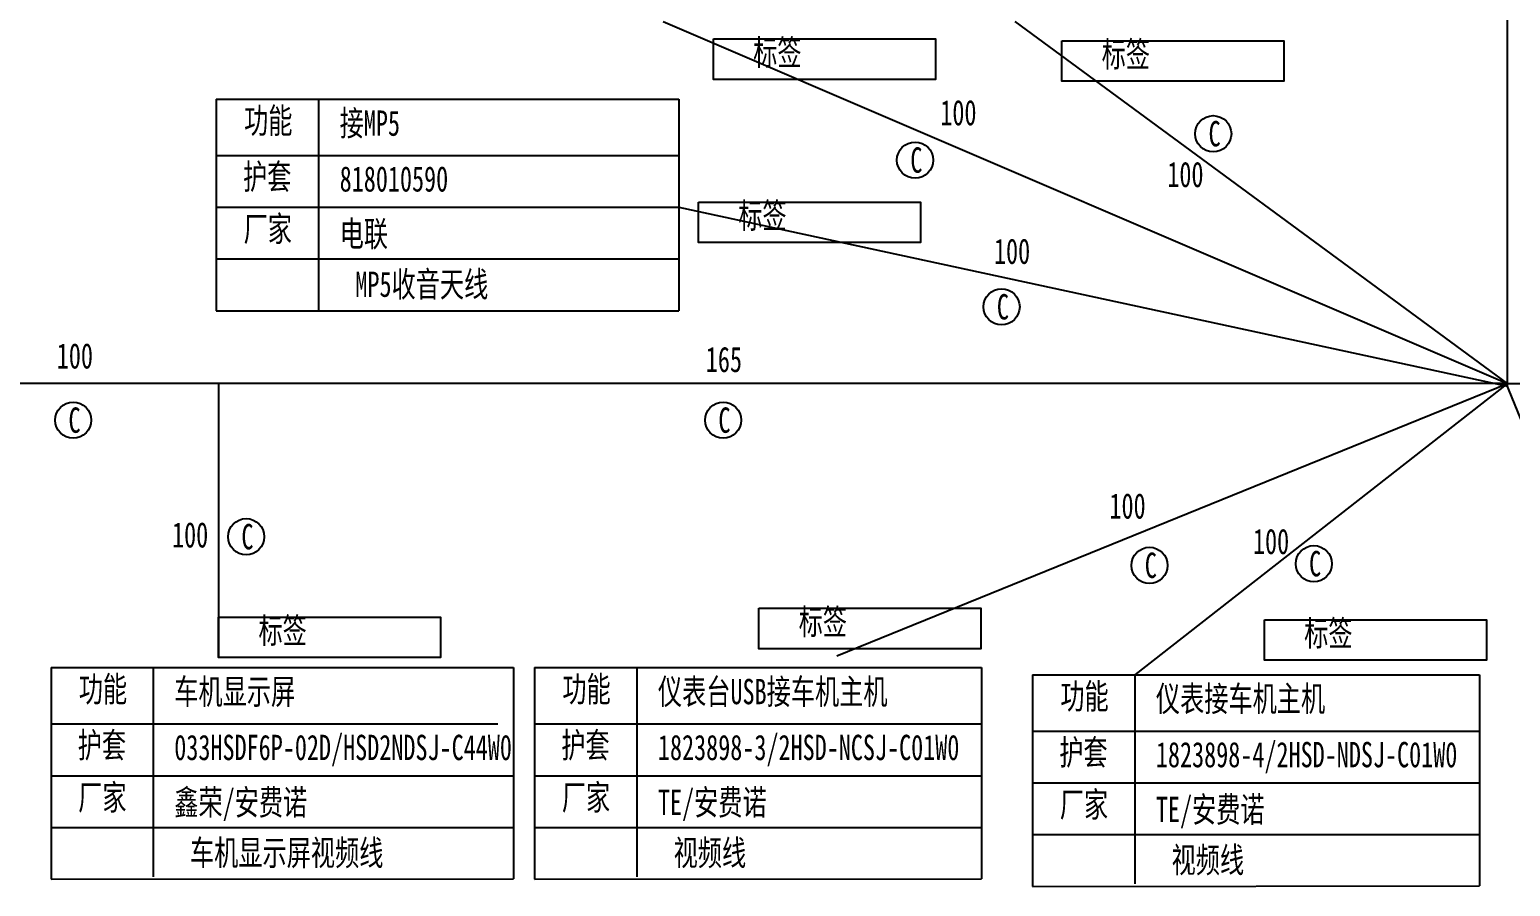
# Model space of a CAD drawing. Header units: millimetres. Extents: x 1543 to 5748, y 1576 to 2417.
# Drawn here: x 3722.2 to 3926.9, y 2044.1 to 2162.5 of the extents above; entities that cross this region are included whole.
import ezdxf

# ---------------------------------------------------------------- set-up
doc = ezdxf.new("R2010")
doc.units = ezdxf.units.MM
doc.layers.get('0').update_dxf_attribs({"lineweight": 25})
doc.layers.add('11文本层', color=255, linetype='Continuous')
doc.layers.add('1轮廓实线层', color=7, linetype='Continuous', lineweight=50)
doc.layers.add('_0', color=7, linetype='Continuous', lineweight=25)
doc.styles.add('仿宋体', font='', dxfattribs={"width": 0.7, "height": 3.5})
doc.styles.add('仿宋体GB2312', font='', dxfattribs={"width": 0.7})
doc.styles.add('标准', font='fangsong.ttf', dxfattribs={"width": 0.7, "height": 3.5})
doc.styles.get('仿宋体').set_extended_font_data('SimSun')
doc.styles.get('仿宋体GB2312').set_extended_font_data('SimSun')

msp = doc.modelspace()

# ---------------------------------------------------------------- linework, layer by layer
at = {"color": 0}
for p, q in [((3762.15, 2152.89), (3762.15, 2123.64)), ((3739.3, 2074.33), (3739.3, 2045.41)), ((3806.14, 2074.33), (3806.14, 2045.41)), ((3874.97, 2073.34), (3874.97, 2044.42))]:
    msp.add_line(p, q, dxfattribs=at)
at = {"layer": '11文本层', "color": 0}
for p, q in [((3748.01, 2152.89), (3748.01, 2145.09)), ((3748.01, 2152.89), (3763.61, 2152.89)), ((3763.61, 2152.89), (3811.96, 2152.89)), ((3811.96, 2152.89), (3811.96, 2123.64)), ((3748.01, 2145.09), (3811.96, 2145.09)), ((3748.01, 2145.09), (3748.01, 2137.94)), ((3748.01, 2137.94), (3811.96, 2137.94)), ((3748.01, 2137.94), (3748.01, 2130.79)), ((3748.01, 2130.79), (3811.96, 2130.79)), ((3748.01, 2130.79), (3748.01, 2123.64)), ((3725.16, 2074.33), (3725.16, 2066.53)), ((3725.16, 2074.33), (3740.76, 2074.33)), ((3740.76, 2074.33), (3789.11, 2074.33)), ((3789.11, 2074.33), (3789.11, 2045.15)), ((3792, 2074.33), (3792, 2066.53)), ((3792, 2074.33), (3807.6, 2074.33)), ((3807.6, 2074.33), (3853.76, 2074.33)), ((3853.76, 2074.33), (3853.76, 2045.15)), ((3860.83, 2073.34), (3860.83, 2065.54)), ((3860.83, 2073.34), (3876.43, 2073.34)), ((3876.43, 2073.34), (3922.59, 2073.34)), ((3922.59, 2073.34), (3922.59, 2044.16)), ((3725.16, 2066.53), (3786.92, 2066.53)), ((3725.16, 2066.53), (3725.16, 2059.38)), ((3792, 2066.53), (3853.76, 2066.53)), ((3792, 2066.53), (3792, 2059.38)), ((3860.83, 2065.54), (3922.59, 2065.54)), ((3860.83, 2065.54), (3860.83, 2058.39)), ((3725.16, 2059.38), (3789.11, 2059.38)), ((3725.16, 2059.38), (3725.16, 2052.23)), ((3792, 2059.38), (3853.76, 2059.38)), ((3792, 2059.38), (3792, 2052.23)), ((3860.83, 2058.39), (3922.59, 2058.39)), ((3860.83, 2058.39), (3860.83, 2051.24)), ((3725.16, 2052.23), (3789.11, 2052.23)), ((3725.16, 2052.23), (3725.16, 2045.08)), ((3792, 2052.23), (3853.76, 2052.23)), ((3792, 2052.23), (3792, 2045.08)), ((3860.83, 2051.24), (3922.59, 2051.24)), ((3860.83, 2051.24), (3860.83, 2044.09)), ((3725.16, 2045.08), (3789.11, 2045.15)), ((3792, 2045.08), (3853.76, 2045.15)), ((3860.83, 2044.09), (3922.59, 2044.16))]:
    msp.add_line(p, q, dxfattribs=at)
at = {"layer": '1轮廓实线层', "color": 0, "lineweight": -2}
for p, q in [((3926.49, 2113.23), (3926.49, 2301.1)), ((3809.77, 2163.6), (3926.49, 2113.57)), ((3926.49, 2113.57), (3858.43, 2163.6)), ((3811.96, 2137.94), (3926.49, 2113.23)), ((3748.01, 2123.64), (3811.96, 2123.64)), ((3788.4, 2113.57), (3706.12, 2113.57)), ((3748.32, 2113.57), (3748.32, 2075.72)), ((3926.49, 2113.57), (3788.4, 2113.57)), ((3833.8, 2075.93), (3926.49, 2113.57)), ((3926.49, 2113.57), (3874.97, 2073.34)), ((3926.25, 2113.64), (3942.87, 2072.79)), ((3926.49, 2113.57), (4203.31, 2113.57))]:
    msp.add_line(p, q, dxfattribs=at)
for points in [[(3816.71, 2161.19), (3847.4, 2161.19), (3847.4, 2155.59), (3816.71, 2155.59)], [(3864.88, 2160.95), (3895.57, 2160.95), (3895.57, 2155.36), (3864.88, 2155.36)], [(3814.65, 2138.65), (3845.34, 2138.65), (3845.34, 2133.05), (3814.65, 2133.05)], [(3823, 2082.52), (3853.69, 2082.52), (3853.69, 2076.92), (3823, 2076.92)], [(3748.32, 2081.31), (3779.01, 2081.31), (3779.01, 2075.72), (3748.32, 2075.72)], [(3892.87, 2080.94), (3923.56, 2080.94), (3923.56, 2075.34), (3892.87, 2075.34)]]:
    msp.add_lwpolyline(points, close=True, dxfattribs=at)
at = {"layer": '_0', "color": 0}
for centre in [(3885.81, 2148.09), (3844.59, 2144.45), (3856.55, 2124.17), (3728.23, 2108.51), (3818.06, 2108.51), (3752.13, 2092.41), (3877, 2088.45), (3899.71, 2088.68)]:
    msp.add_circle(centre, 2.5, dxfattribs=at)

# ---------------------------------------------------------------- texts
at = {"layer": '11文本层', "color": 0, "style": '标准', "width": 0.7}
for s, p in [('功能', (3751.85, 2148.16)), ('护套', (3751.7, 2140.42)), ('厂家', (3751.78, 2133.21)), ('MP5收音天线', (3767.23, 2125.55)), ('功能', (3729, 2069.6)), ('功能', (3795.84, 2069.6)), ('功能', (3864.67, 2068.61)), ('护套', (3728.85, 2061.86)), ('护套', (3795.69, 2061.86)), ('护套', (3864.52, 2060.87)), ('厂家', (3728.92, 2054.65)), ('厂家', (3795.77, 2054.65)), ('厂家', (3864.6, 2053.66)), ('车机显示屏视频线', (3744.37, 2046.99)), ('视频线', (3811.22, 2046.99)), ('视频线', (3880.05, 2046))]:
    msp.add_text(s, height=3.5, dxfattribs=at).set_placement(p)
at = {"layer": '11文本层', "color": 0, "char_height": 3.5, "attachment_point": 1, "style": '标准'}
for s, insert, width in [('标签 ', (3822.22, 2161.07), 27.0608), ('标签 ', (3870.39, 2160.83), 27.0608), ('接MP5', (3765.06, 2151.31), 46.9018), ('818010590', (3765.06, 2143.6), 41.519), ('标签 ', (3820.16, 2138.53), 27.0608), ('电联', (3765.06, 2136.02), 41.519), ('标签 ', (3753.84, 2081.19), 27.0608), ('标签 ', (3828.51, 2082.4), 27.0608), ('标签 ', (3898.38, 2080.82), 27.0608), ('车机显示屏', (3742.2, 2072.76), 41.519), ('仪表台USB接车机主机', (3809.05, 2072.76), 41.519), ('仪表接车机主机', (3877.88, 2071.77), 41.519), ('033HSDF6P-02D/{\\fFangSong_GB2312|b0|i0|c134|p49;HSD2NDSJ-C44W0}', (3742.2, 2065.04), 41.519), ('1823898-3/2HSD-NCSJ-C01W0', (3809.05, 2065.04), 41.519), ('1823898-4/2HSD-NDSJ-C01W0', (3877.88, 2064.05), 41.519), ('鑫荣/安费诺', (3742.2, 2057.46), 41.519), ('TE/安费诺', (3809.05, 2057.46), 41.519), ('TE/安费诺', (3877.88, 2056.47), 41.519)]:
    msp.add_mtext(s, dxfattribs=dict(at, insert=insert, width=width))
at = {"layer": '_0', "char_height": 3.5, "width": 5.9278, "attachment_point": 1, "style": '仿宋体'}
for s, insert in [('100', (3848.08, 2152.76)), ('100', (3879.46, 2144.22)), ('100', (3855.5, 2133.61)), ('100', (3725.96, 2119.15)), ('165', (3815.67, 2118.66)), ('100', (3871.46, 2098.41)), ('100', (3741.89, 2094.42)), ('100', (3891.3, 2093.51))]:
    msp.add_mtext(s, dxfattribs=dict(at, insert=insert))
at = {"layer": '_0', "color": 0, "char_height": 3.5, "width": 2.4249, "attachment_point": 1, "style": '仿宋体GB2312'}
for insert in [(3885.16, 2149.85), (3843.94, 2146.21), (3855.9, 2125.93), (3727.58, 2110.27), (3817.41, 2110.27), (3751.48, 2094.17), (3876.35, 2090.21), (3899.06, 2090.44)]:
    msp.add_mtext('C', dxfattribs=dict(at, insert=insert))

doc.saveas('drawing.dxf')
